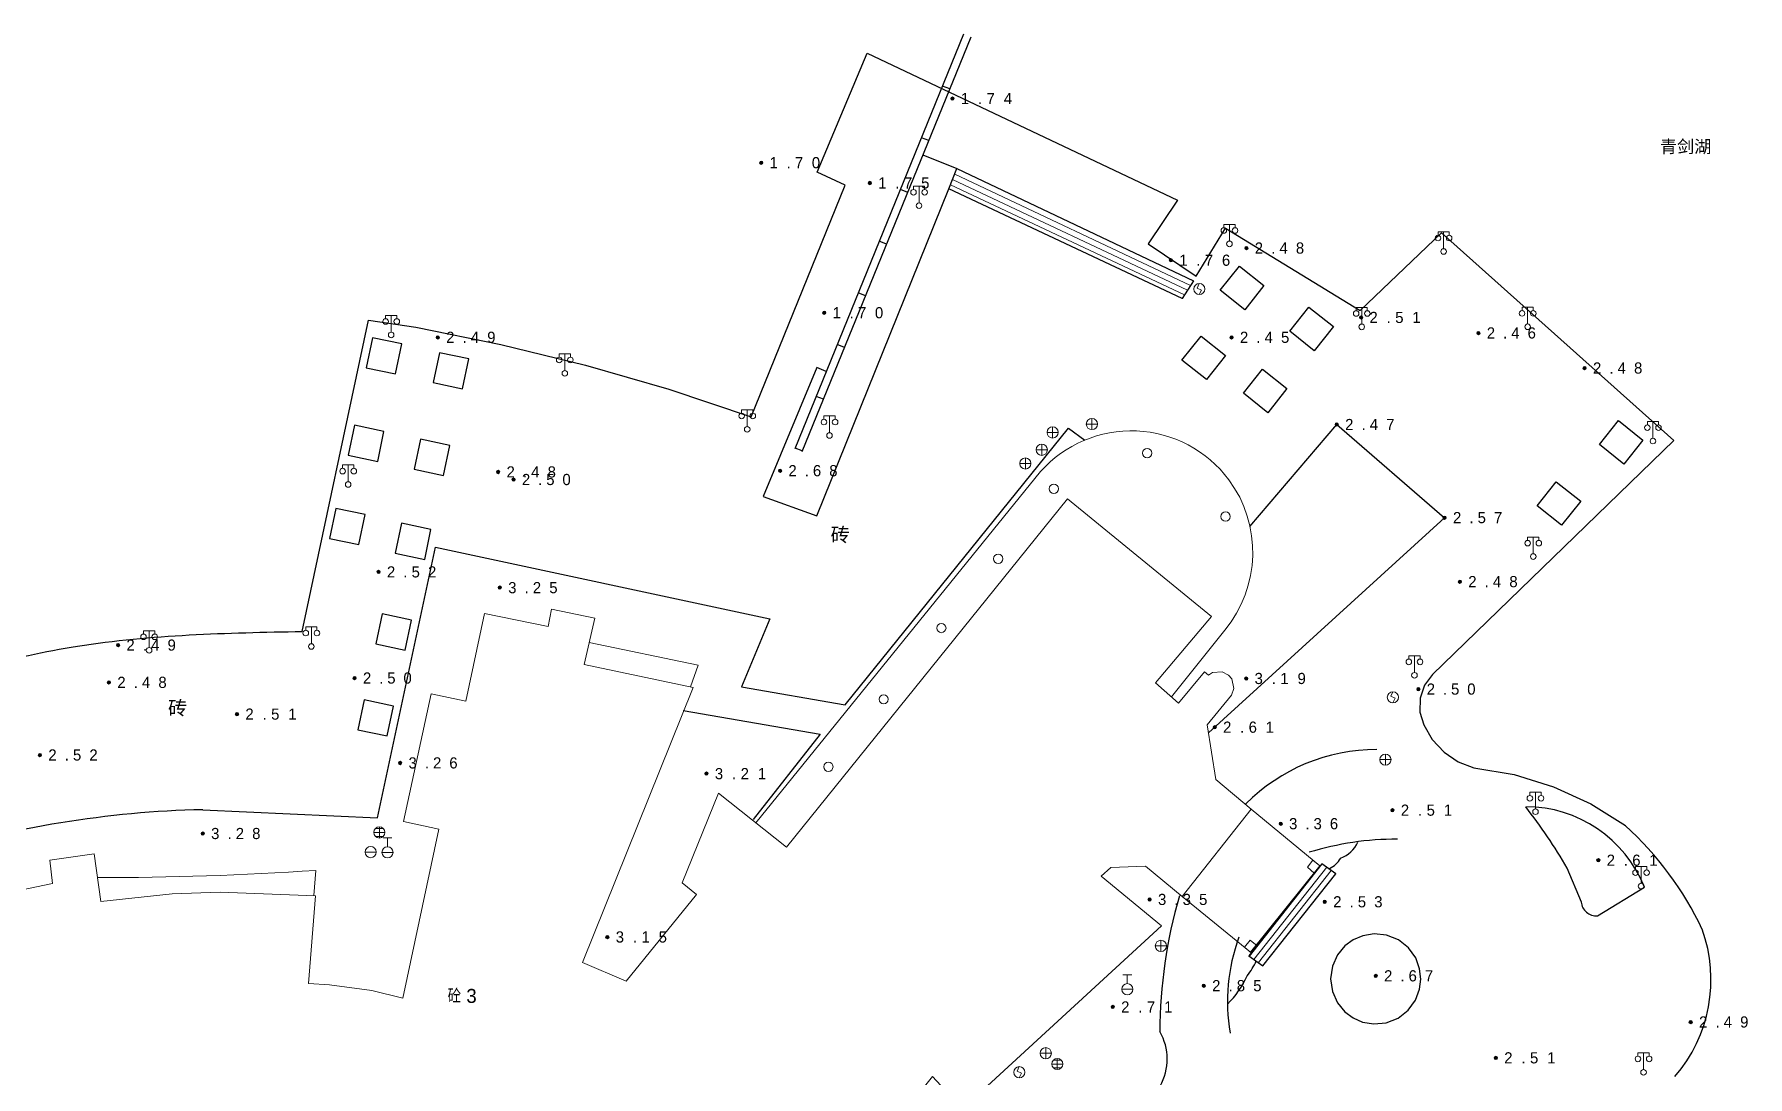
# Model space of a CAD drawing. Header units: metres. Extents: x 342272 to 345188, y 671156 to 672490.
# Drawn here: x 343394.6 to 343548.1, y 671330.6 to 671423.9 of the extents above; entities that cross this region are included whole.
import ezdxf

# ---------------------------------------------------------------- set-up
doc = ezdxf.new("R2010")
doc.units = ezdxf.units.M
doc.header["$LTSCALE"] = 0.5
doc.header["$MEASUREMENT"] = 0
doc.layers.add('00-地形', color=251, linetype='Continuous')
doc.layers.add('00-现状标高', color=2, linetype='Continuous', lineweight=0, plot=False)
for name, color, linetype, lineweight in [('公共设施纪念物', 8, 'Continuous', 0), ('普通房屋', 8, 'Continuous', 0), ('通讯及其他管线设施', 252, 'Continuous', 0)]:
    doc.layers.add(name, color=color, linetype=linetype, lineweight=lineweight)
doc.styles.add('MtXpl_', font='simhei.ttf')
doc.styles.add('左斜等线体4.0', font='', dxfattribs={"height": 2.25})
doc.styles.add('正等线体2.0', font='MCS_Chinese1.shx', dxfattribs={"height": 2, "bigfont": 'MCS_Chinese1big.shx'})
doc.styles.add('细等线体2.5', font='MCS_Chinese1.shx', dxfattribs={"height": 2.5, "bigfont": 'MCS_Chinese1big.shx'})
doc.styles.get('左斜等线体4.0').set_extended_font_data('黑体', italic=True)

# ---------------------------------------------------------------- blocks, each defined once
blk = doc.blocks.new('155210_1')
at = {"layer": '公共设施纪念物', "lineweight": 0}
for p, q in [((-1, 2.9), (-1, 3.5)), ((-1, 3.5), (1, 3.5)), ((0, 0.5), (0, 3.5)), ((1, 3.5), (1, 2.9))]:
    blk.add_line(p, q, dxfattribs=at)
for centre in [(-1, 2.4), (0, 0), (1, 2.4)]:
    blk.add_circle(centre, 0.5, dxfattribs=at)
blk = doc.blocks.new('174201')
at = {"layer": '通讯及其他管线设施', "linetype": 'Continuous', "lineweight": 0}
for p, q in [((-1, 0), (1, 0)), ((-0.7, 0.7), (0.7, 0.7)), ((0, -1), (0, 1)), ((-0.7, -0.7), (0.7, -0.7))]:
    blk.add_line(p, q, dxfattribs=at)
blk.add_circle((0, 0), 1, dxfattribs=at)
blk = doc.blocks.new('174100')
at = {"layer": '通讯及其他管线设施', "lineweight": 0}
blk.add_line((-1, 0), (1, 0), dxfattribs=at)
blk.add_circle((0, 0), 1, dxfattribs=at)
blk = doc.blocks.new('174700')
at = {"layer": '通讯及其他管线设施', "linetype": 'Continuous', "lineweight": 0}
for p, q in [((0, 1), (-0.38, 0.18)), ((-0.38, 0.18), (0.38, -0.18)), ((0, -1), (0.38, -0.18))]:
    blk.add_line(p, q, dxfattribs=at)
blk.add_circle((0, 0), 1, dxfattribs=at)
blk = doc.blocks.new('175200')
at = {"layer": '通讯及其他管线设施', "lineweight": 0}
for p, q in [((-1, 0), (1, 0)), ((-0.8, 2.6), (0.8, 2.6)), ((0, 1), (0, 2.6))]:
    blk.add_line(p, q, dxfattribs=at)
blk.add_circle((0, 0), 1, dxfattribs=at)
blk = doc.blocks.new('174200')
at = {"layer": '通讯及其他管线设施', "lineweight": 0}
for p, q in [((-1, 0), (1, 0)), ((0, 1), (0, -1))]:
    blk.add_line(p, q, dxfattribs=at)
blk.add_circle((0, 0), 1, dxfattribs=at)
blk = doc.blocks.new('213400_1')
at = {"layer": '00-现状标高', "linetype": 'Continuous', "lineweight": 0}
h = blk.add_hatch(color=256, dxfattribs=at)
edge = h.paths.add_edge_path()
edge.add_arc((0, 0), 0.3, 0, 360)
blk.add_circle((0, 0), 0.3, dxfattribs=at)

msp = doc.modelspace()

# ---------------------------------------------------------------- linework, layer by layer
at = {"layer": '00-地形', "lineweight": -3}
for p, q in [((343477.86, 671423.92), (343462.73, 671386.8)), ((343478.51, 671423.66), (343463.38, 671386.53)), ((343464.74, 671411.58), (343469.23, 671422.22)), ((343469.23, 671422.22), (343497.01, 671409.06)), ((343476.62, 671419.03), (343475.98, 671419.29)), ((343474.74, 671414.4), (343474.09, 671414.66)), ((343474.22, 671413.13), (343477.25, 671411.9)), ((343467.24, 671410.42), (343464.74, 671411.58)), ((343476.54, 671410.08), (343477.25, 671411.9)), ((343477.25, 671411.9), (343498.46, 671401.85)), ((343458.84, 671389.69), (343467.24, 671410.42)), ((343464.72, 671380.82), (343476.54, 671410.08)), ((343472.85, 671409.77), (343472.2, 671410.03)), ((343497.44, 671400.28), (343476.54, 671410.08)), ((343497.01, 671409.06), (343494.4, 671405.17)), ((343498.7, 671402.27), (343501.32, 671406.57)), ((343501.32, 671406.57), (343513.39, 671399.21)), ((343470.96, 671405.14), (343470.31, 671405.4)), ((343494.4, 671405.17), (343498.7, 671402.27)), ((343513.39, 671399.21), (343520.66, 671406.16)), ((343520.66, 671406.16), (343541.48, 671387.56)), ((343500.85, 671401.01), (343502.56, 671403.16)), ((343502.56, 671403.16), (343504.76, 671401.42)), ((343469.08, 671400.51), (343468.43, 671400.77)), ((343498.46, 671401.85), (343497.44, 671400.28)), ((343503.05, 671399.27), (343500.85, 671401.01)), ((343504.76, 671401.42), (343503.05, 671399.27)), ((343507.08, 671397.35), (343508.79, 671399.49)), ((343508.79, 671399.49), (343510.98, 671397.75)), ((343418.63, 671370.47), (343424.56, 671398.34)), ((343424.56, 671398.34), (343428.79, 671397.7)), ((343428.79, 671397.7), (343436.41, 671396.14)), ((343509.27, 671395.6), (343507.08, 671397.35)), ((343510.98, 671397.75), (343509.27, 671395.6)), ((343424.91, 671396.75), (343424.35, 671394.07)), ((343427.55, 671396.2), (343424.91, 671396.75)), ((343426.98, 671393.52), (343427.55, 671396.2)), ((343436.41, 671396.14), (343443.98, 671394.29)), ((343467.19, 671395.88), (343466.54, 671396.14)), ((343497.42, 671394.75), (343499.13, 671396.9)), ((343499.13, 671396.9), (343501.33, 671395.16)), ((343430.92, 671395.42), (343430.36, 671392.74)), ((343433.56, 671394.86), (343430.92, 671395.42)), ((343432.99, 671392.18), (343433.56, 671394.86)), ((343443.98, 671394.29), (343451.46, 671392.14)), ((343499.62, 671393.01), (343497.42, 671394.75)), ((343501.33, 671395.16), (343499.62, 671393.01)), ((343424.35, 671394.07), (343426.98, 671393.52)), ((343430.36, 671392.74), (343432.99, 671392.18)), ((343464.71, 671394.08), (343459.91, 671382.54)), ((343465.56, 671393.73), (343464.71, 671394.08)), ((343502.92, 671391.79), (343504.63, 671393.94)), ((343504.63, 671393.94), (343506.82, 671392.2)), ((343451.46, 671392.14), (343458.84, 671389.69)), ((343465.3, 671391.25), (343464.65, 671391.51)), ((343505.11, 671390.05), (343502.92, 671391.79)), ((343506.82, 671392.2), (343505.11, 671390.05)), ((343423.3, 671388.92), (343422.74, 671386.24)), ((343425.94, 671388.36), (343423.3, 671388.92)), ((343425.38, 671385.68), (343425.94, 671388.36)), ((343467.25, 671363.91), (343487.24, 671388.67)), ((343487.24, 671388.67), (343488.73, 671387.6)), ((343503.51, 671379.87), (343511.28, 671388.99)), ((343511.28, 671388.99), (343520.94, 671380.65)), ((343534.8, 671387.19), (343536.51, 671389.34)), ((343536.51, 671389.34), (343538.71, 671387.59)), ((343429.21, 671387.67), (343428.65, 671384.99)), ((343431.85, 671387.12), (343429.21, 671387.67)), ((343431.28, 671384.44), (343431.85, 671387.12)), ((343463.41, 671386.62), (343462.77, 671386.88)), ((343541.48, 671387.56), (343519.86, 671366.6)), ((343536.99, 671385.44), (343534.8, 671387.19)), ((343538.71, 671387.59), (343536.99, 671385.44)), ((343422.74, 671386.24), (343425.38, 671385.68)), ((343428.65, 671384.99), (343431.28, 671384.44)), ((343529.23, 671381.72), (343530.94, 671383.87)), ((343530.94, 671383.87), (343533.14, 671382.12)), ((343459.91, 671382.54), (343464.72, 671380.82)), ((343533.14, 671382.12), (343531.42, 671379.97)), ((343421.63, 671381.48), (343421.06, 671378.8)), ((343424.26, 671380.93), (343421.63, 671381.48)), ((343423.7, 671378.25), (343424.26, 671380.93)), ((343520.94, 671380.65), (343499.79, 671361.39)), ((343531.42, 671379.97), (343529.23, 671381.72)), ((343427.52, 671380.15), (343426.95, 671377.47)), ((343430.15, 671379.59), (343427.52, 671380.15)), ((343429.59, 671376.91), (343430.15, 671379.59)), ((343421.06, 671378.8), (343423.7, 671378.25)), ((343425.36, 671353.77), (343430.56, 671378.01)), ((343426.95, 671377.47), (343429.59, 671376.91)), ((343430.56, 671378.01), (343460.49, 671371.59)), ((343425.78, 671372.03), (343425.21, 671369.35)), ((343428.41, 671371.48), (343425.78, 671372.03)), ((343427.85, 671368.8), (343428.41, 671371.48)), ((343460.49, 671371.59), (343457.98, 671365.52)), ((343425.21, 671369.35), (343427.85, 671368.8)), ((343519.86, 671366.6), (343519.14, 671365.66)), ((343457.98, 671365.52), (343467.25, 671363.91)), ((343519.14, 671365.66), (343518.74, 671364.48)), ((343424.17, 671364.35), (343423.6, 671361.67)), ((343426.8, 671363.79), (343424.17, 671364.35)), ((343426.24, 671361.11), (343426.8, 671363.79)), ((343518.74, 671364.48), (343518.73, 671363.23)), ((343452.73, 671363.38), (343465, 671361.26)), ((343518.73, 671363.23), (343519.08, 671362.1)), ((343519.08, 671362.1), (343519.84, 671360.8)), ((343423.6, 671361.67), (343426.24, 671361.11)), ((343465, 671361.26), (343459, 671353.63)), ((343519.84, 671360.8), (343520.89, 671359.67)), ((343520.89, 671359.67), (343522.16, 671358.8)), ((343522.16, 671358.8), (343523.56, 671358.25)), ((343523.56, 671358.25), (343527.16, 671357.65)), ((343527.16, 671357.65), (343530.69, 671356.57)), ((343530.69, 671356.57), (343534.04, 671355.03)), ((343409.71, 671354.5), (343425.36, 671353.77)), ((343534.04, 671355.03), (343537.13, 671353.08)), ((343509.95, 671349.67), (343503.42, 671341.43)), ((343504.67, 671340.53), (343511.19, 671348.77)), ((343511.19, 671348.77), (343509.95, 671349.67)), ((343533.19, 671346.24), (343531.93, 671349.28)), ((343534.63, 671345.02), (343538.84, 671347.58)), ((343512.01, 671342.31), (343511.36, 671341.52)), ((343512.76, 671342.86), (343512.01, 671342.31)), ((343513.61, 671343.23), (343512.76, 671342.86)), ((343514.62, 671343.4), (343513.61, 671343.23)), ((343515.73, 671343.28), (343514.62, 671343.4)), ((343516.8, 671342.85), (343515.73, 671343.28)), ((343517.7, 671342.14), (343516.8, 671342.85)), ((343518.35, 671341.24), (343517.7, 671342.14)), ((343503.42, 671341.43), (343504.67, 671340.53)), ((343510.9, 671340.51), (343510.73, 671339.37)), ((343511.36, 671341.52), (343510.9, 671340.51)), ((343518.7, 671340.27), (343518.35, 671341.24)), ((343510.73, 671339.37), (343510.9, 671338.23)), ((343518.81, 671339.35), (343518.7, 671340.27)), ((343518.7, 671338.43), (343518.81, 671339.35)), ((343510.9, 671338.23), (343511.35, 671337.21)), ((343517.69, 671336.57), (343518.34, 671337.47)), ((343518.34, 671337.47), (343518.7, 671338.43)), ((343511.35, 671337.21), (343512, 671336.42)), ((343512, 671336.42), (343512.75, 671335.87)), ((343516.78, 671335.86), (343517.69, 671336.57)), ((343512.75, 671335.87), (343513.59, 671335.5)), ((343513.59, 671335.5), (343514.61, 671335.33)), ((343514.61, 671335.33), (343515.71, 671335.43)), ((343515.71, 671335.43), (343516.78, 671335.86))]:
    msp.add_line(p, q, dxfattribs=at)
at = {"layer": '00-地形', "lineweight": 0}
for p, q in [((343476.54, 671410.08), (343477.25, 671411.9)), ((343498.19, 671401.43), (343477.06, 671411.41)), ((343497.44, 671400.28), (343476.54, 671410.08)), ((343497.64, 671400.59), (343476.68, 671410.44)), ((343497.92, 671401.01), (343476.87, 671410.93)), ((343498.46, 671401.85), (343497.44, 671400.28))]:
    msp.add_line(p, q, dxfattribs=at)
at = {"layer": '00-地形', "lineweight": -3}
for centre, radius, start, end in [((343514.81, 671343.5), 16.39, 89.8037, 135.3434), ((343411.69, 671263.56), 90.97, 91.2446, 107.3524), ((343528.19, 671343.31), 11.47, 21.8271, 89.8989), ((343489.05, 671324.28), 49.63, 30.2464, 37.9173), ((343517.39, 671331.22), 29.45, 25.285, 47.9264), ((343516.67, 671325.01), 26.86, 89.8953, 106.999), ((343510.64, 671352.81), 2.82, 290.5247, 334.4049), ((343509.48, 671351.49), 2.53, 297.2136, 328.4032), ((343540.27, 671334.38), 44.84, 163.9267, 179.6639), ((343534.51, 671346.34), 1.33, 184.4074, 275.1053), ((343531.49, 671339.3), 13.31, 319.2486, 19.7672), ((343518.38, 671337.31), 16.89, 160.0086, 189.5147), ((343498.55, 671343.46), 6.06, 320.9722, 335.7453), ((343496.09, 671342.79), 7.83, 313.5259, 336.2615), ((343491.25, 671332.18), 4.85, 269.8905, 30.5023)]:
    msp.add_arc(centre, radius, start, end, dxfattribs=at)
msp.add_spline([(343381.07, 671364.91), (343398.49, 671369.15), (343418.63, 671370.47)], degree=3, dxfattribs=at)
at = {"layer": '普通房屋', "lineweight": 0}
for p, q in [((343509.95, 671349.67), (343503.42, 671341.43)), ((343509.98, 671349.65), (343503.46, 671341.41)), ((343510.38, 671349.36), (343503.86, 671341.11)), ((343510.79, 671349.06), (343504.27, 671340.82)), ((343511.19, 671348.77), (343509.95, 671349.67)), ((343503.42, 671341.43), (343504.67, 671340.53))]:
    msp.add_line(p, q, dxfattribs=at)
at = {"layer": '普通房屋', "lineweight": 0, "flags": 128}
for points in [[(343484.74, 671384.77, -0.475158), (343501.61, 671384.05)], [(343501.61, 671384.05, -0.345756), (343501.25, 671370.59)], [(343400.28, 671348.43, 0.01735), (343419.83, 671349.08)]]:
    msp.add_lwpolyline(points, format="xyb", dxfattribs=at)
for points in [[(343459.24, 671353.34), (343484.74, 671384.77)], [(343466.83, 671320.33), (343475.07, 671330.63), (343477.75, 671327.72), (343495.57, 671344.1), (343490.18, 671348.55), (343491.05, 671349.34), (343494.16, 671349.45), (343497.45, 671346.74), (343503.63, 671354.55), (343500.45, 671357.2), (343499.67, 671362.1), (343501.85, 671364.75), (343502.06, 671365.35), (343501.87, 671366.22), (343501.59, 671366.54), (343501.03, 671366.84), (343500.14, 671366.78), (343499.78, 671366.55), (343499.43, 671366.86), (343497.11, 671364.05), (343495.04, 671365.86), (343500.05, 671371.81), (343487.16, 671382.34), (343462, 671351.14), (343455.92, 671355.99), (343452.66, 671347.96), (343453.93, 671346.93), (343447.64, 671339.15), (343443.72, 671340.82), (343453.65, 671365.46), (343443.88, 671367.5), (343444.82, 671371.66), (343440.96, 671372.46), (343440.64, 671370.9), (343434.96, 671372.07), (343433.28, 671364.22), (343430.16, 671364.88), (343427.7, 671353.45), (343430.86, 671352.77), (343427.64, 671337.65), (343424.86, 671338.31), (343421.08, 671338.84), (343419.18, 671338.95), (343419.82, 671346.81), (343411.26, 671347.14), (343406.97, 671346.97), (343400.57, 671346.3), (343399.98, 671350.57), (343396.01, 671349.98), (343396.27, 671347.91), (343391.82, 671346.99)], [(343501.25, 671370.59), (343496.48, 671364.6)], [(343444.33, 671369.49), (343454.09, 671367.46)], [(343454.09, 671367.46), (343453.41, 671365.51)], [(343509.76, 671349.49), (343503.63, 671354.55)], [(343509.26, 671348.84), (343509.76, 671349.49), (343509.14, 671350), (343508.65, 671349.36), (343509.26, 671348.84)], [(343419.67, 671346.82), (343419.83, 671349.08)], [(343503.56, 671341.75), (343509.76, 671349.49)], [(343497.45, 671346.74), (343503.56, 671341.75)], [(343503.65, 671341.67), (343504.14, 671342.31), (343503.53, 671342.83), (343503.03, 671342.19), (343503.65, 671341.67)]]:
    msp.add_lwpolyline(points, dxfattribs=at)
at = {"layer": '普通房屋', "lineweight": 0}
for centre, radius in [((343494.3, 671386.43), 0.414), ((343485.94, 671383.24), 0.414), ((343501.32, 671380.75), 0.421), ((343480.96, 671376.97), 0.414), ((343475.87, 671370.77), 0.414), ((343470.7, 671364.39), 0.414), ((343465.75, 671358.35), 0.414)]:
    msp.add_circle(centre, radius, dxfattribs=at)

# ---------------------------------------------------------------- block references
at = {"layer": '00-现状标高', "lineweight": 0, "xscale": 0.5, "yscale": 0.5, "zscale": 0.5}
for p in [(343476.86, 671418.17), (343459.73, 671412.42), (343469.46, 671410.61), (343496.43, 671403.69), (343503.19, 671404.79), (343465.38, 671398.99), (343513.46, 671398.58), (343523.97, 671397.18), (343430.76, 671396.79), (343501.86, 671396.79), (343533.48, 671394.04), (343511.28, 671388.99), (343461.42, 671384.85), (343436.17, 671384.74), (343437.55, 671384.06), (343520.94, 671380.65), (343425.46, 671375.79), (343436.32, 671374.39), (343522.31, 671374.92), (343402.13, 671369.24), (343401.31, 671365.9), (343423.31, 671366.29), (343503.17, 671366.25), (343518.59, 671365.3), (343412.78, 671363.06), (343500.35, 671361.89), (343395.13, 671359.4), (343427.39, 671358.69), (343454.83, 671357.74), (343516.27, 671354.46), (343506.26, 671353.25), (343409.71, 671352.37), (343534.71, 671349.98), (343494.52, 671346.47), (343510.21, 671346.26), (343445.95, 671343.11), (343514.77, 671339.63), (343499.37, 671338.75), (343491.22, 671336.85), (343542.98, 671335.5), (343525.53, 671332.29)]:
    msp.add_blockref('213400_1', p, dxfattribs=at)
at = {"layer": '公共设施纪念物', "lineweight": 0, "xscale": 0.5, "yscale": 0.5, "zscale": 0.5}
for p in [(343473.87, 671408.58), (343501.67, 671405.16), (343520.85, 671404.48), (343513.52, 671397.73), (343528.38, 671397.74), (343426.59, 671397.01), (343442.14, 671393.57), (343458.48, 671388.56), (343465.85, 671388.01), (343539.6, 671387.51), (343422.74, 671383.62), (343528.88, 671377.17), (343404.91, 671368.78), (343419.44, 671369.12), (343518.24, 671366.54), (343529.08, 671354.33), (343538.54, 671347.67), (343538.76, 671331)]:
    msp.add_blockref('155210_1', p, dxfattribs=at)
at = {"layer": '通讯及其他管线设施', "lineweight": 0, "xscale": 0.5, "yscale": 0.5, "zscale": 0.5}
for name, p in [('174700', (343498.97, 671401.12)), ('174200', (343485.83, 671388.28)), ('174200', (343489.35, 671389.03)), ('174200', (343484.86, 671386.73)), ('174200', (343483.39, 671385.5)), ('174700', (343516.31, 671364.57)), ('174200', (343515.64, 671358.99)), ('174201', (343425.53, 671352.47)), ('175200', (343426.26, 671350.69)), ('174100', (343424.75, 671350.71)), ('174200', (343495.53, 671342.32)), ('175200', (343492.52, 671338.44)), ('174200', (343485.22, 671332.71)), ('174700', (343482.85, 671331.01)), ('174201', (343486.25, 671331.74))]:
    msp.add_blockref(name, p, dxfattribs=at)

# ---------------------------------------------------------------- texts
at = {"layer": '00-地形', "lineweight": -3, "style": '左斜等线体4.0', "oblique": 345}
msp.add_text('青剑湖', height=1.125, dxfattribs=at).set_placement((343540.23, 671413.31))
at = {"layer": '00-地形', "lineweight": -3, "style": 'MtXpl_'}
for p in [(343465.95, 671378.5), (343406.6, 671362.99)]:
    msp.add_text('砖', height=1.25, dxfattribs=at).set_placement(p)
at = {"layer": '00-现状标高', "lineweight": 0, "char_height": 1, "attachment_point": 4, "line_spacing_factor": 0.722892, "style": '正等线体2.0'}
for s, insert in [('\\T2.069;1.74', (343477.61, 671418.17)), ('\\T2.037;1.70', (343460.48, 671412.42)), ('\\T2.069;1.75', (343470.21, 671410.61)), ('\\T1.979;2.48', (343503.94, 671404.78)), ('\\T2.053;1.76', (343497.18, 671403.69)), ('\\T2.037;1.70', (343466.13, 671398.99)), ('\\T2.069;2.51', (343514.21, 671398.57)), ('\\T1.979;2.49', (343431.51, 671396.79)), ('\\T1.979;2.45', (343502.61, 671396.79)), ('\\T1.966;2.46', (343524.72, 671397.18)), ('\\T1.979;2.48', (343534.23, 671394.04)), ('\\T1.979;2.47', (343512.03, 671388.99)), ('\\T1.979;2.48', (343436.92, 671384.74)), ('\\T1.966;2.68', (343462.17, 671384.85)), ('\\T1.952;2.50', (343438.3, 671384.06)), ('\\T1.979;2.57', (343521.69, 671380.65)), ('\\T1.979;2.52', (343426.21, 671375.79)), ('\\T1.979;3.25', (343437.07, 671374.38)), ('\\T1.979;2.48', (343523.06, 671374.92)), ('\\T1.979;2.49', (343402.88, 671369.24)), ('\\T1.952;2.50', (343424.06, 671366.29)), ('\\T2.069;3.19', (343503.92, 671366.25)), ('\\T1.979;2.48', (343402.06, 671365.9)), ('\\T1.952;2.50', (343519.34, 671365.3)), ('\\T2.069;2.51', (343413.53, 671363.06)), ('\\T2.053;2.61', (343501.1, 671361.89)), ('\\T1.979;2.52', (343395.88, 671359.4)), ('\\T1.966;3.26', (343428.14, 671358.69)), ('\\T2.069;3.21', (343455.58, 671357.73)), ('\\T2.069;2.51', (343517.02, 671354.46)), ('\\T1.979;3.28', (343410.46, 671352.37)), ('\\T1.966;3.36', (343507.01, 671353.25)), ('\\T2.053;2.61', (343535.46, 671349.98)), ('\\T1.979;3.35', (343495.27, 671346.47)), ('\\T1.979;2.53', (343510.96, 671346.26)), ('\\T2.069;3.15', (343446.7, 671343.11)), ('\\T1.979;2.85', (343500.12, 671338.75)), ('\\T1.966;2.67', (343515.52, 671339.63)), ('\\T2.069;2.71', (343491.97, 671336.85)), ('\\T1.979;2.49', (343543.73, 671335.5)), ('\\T2.069;2.51', (343526.28, 671332.29))]:
    msp.add_mtext(s, dxfattribs=dict(at, insert=insert))
at = {"layer": '普通房屋', "lineweight": 0, "insert": (343433.14, 671337.83), "char_height": 1.25, "attachment_point": 5, "line_spacing_factor": 0.722892, "style": '细等线体2.5'}
msp.add_mtext('\\T1.403;砼3', dxfattribs=at)

doc.saveas('drawing.dxf')
